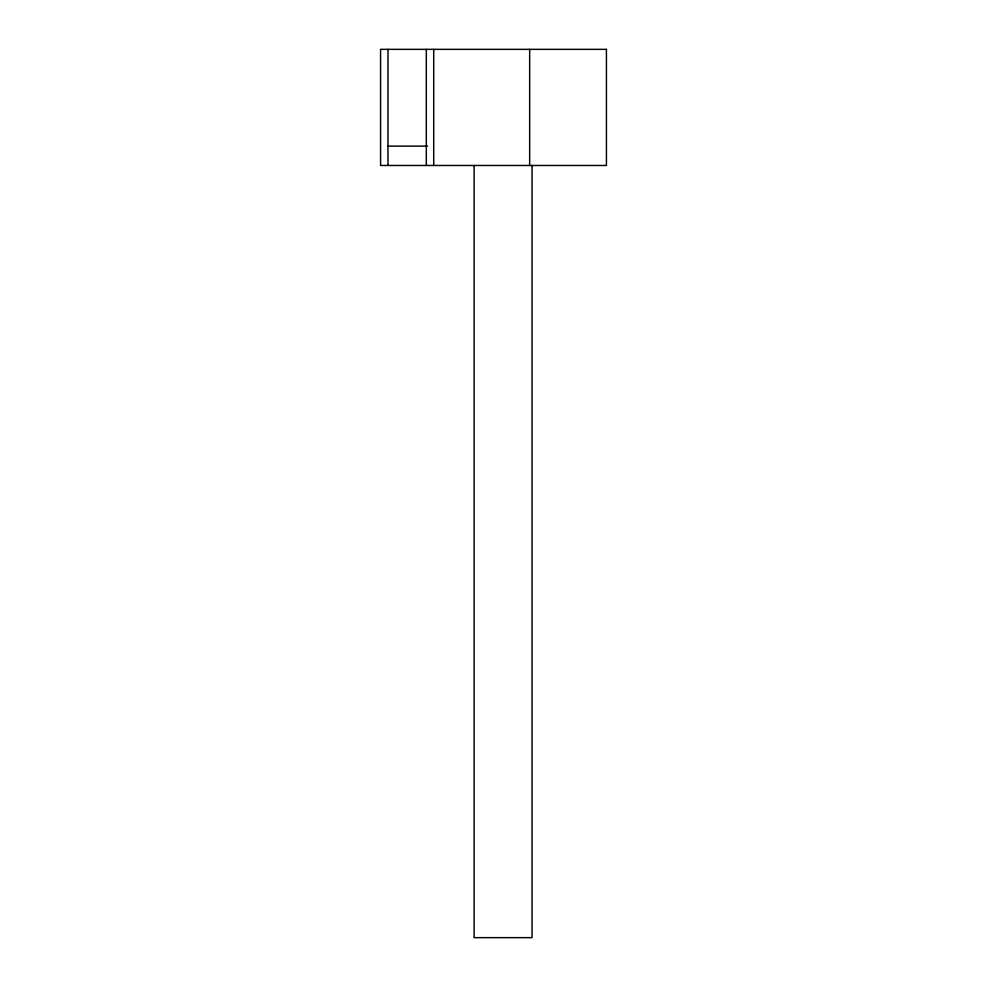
<?xml version="1.0" encoding="UTF-8"?>
<svg xmlns="http://www.w3.org/2000/svg" width="987" height="987" viewBox="0 0 987 987"><rect width="100%" height="100%" fill="white"/><g stroke="black" fill="none" stroke-linecap="round" stroke-linejoin="round"><path stroke-width="1.48" d="M387.977 146.113L427.568 146.113M532.055 165.471L532.055 937.65L474.118 937.65L474.118 165.471M529.661 49.35L529.661 165.471M433.725 49.35L433.725 165.471M426.31 49.35L426.31 165.471M387.977 49.35L387.977 165.471M606.425 49.35L380.575 49.35L380.575 165.471L606.425 165.471L606.425 49.35"/></g></svg>
